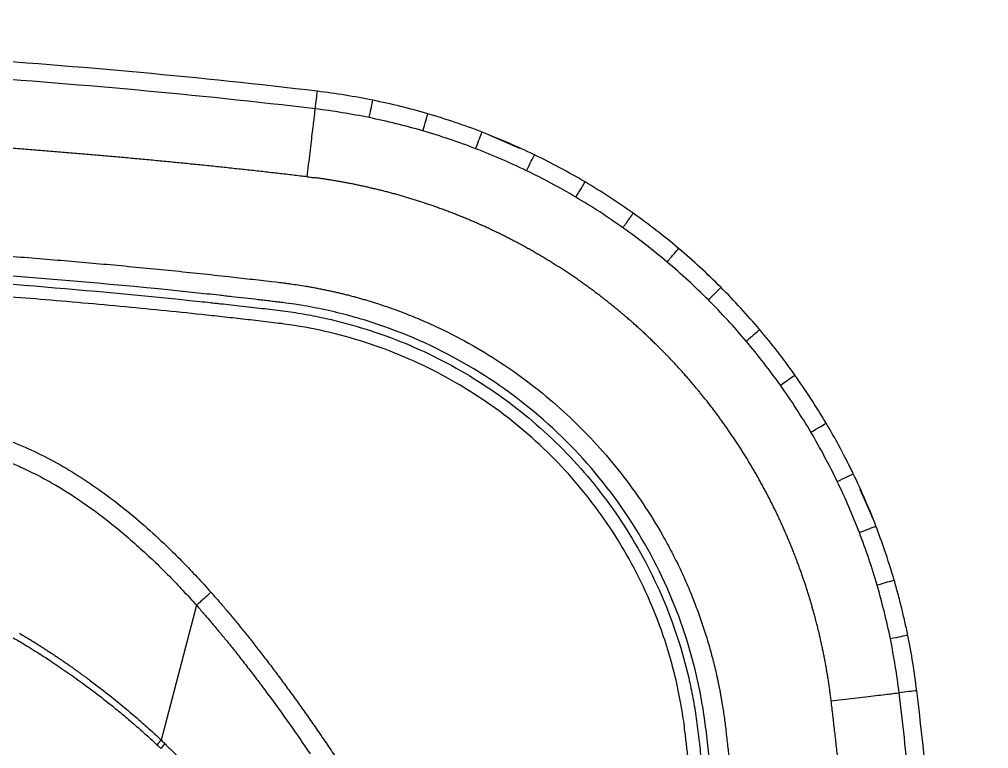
# Model space of a CAD drawing. Extents: x -50 to 28, y -10 to 124.
# Drawn here: x 16.64 to 27.31, y 70.71 to 78.73 of the extents above; entities that cross this region are included whole.
import ezdxf

# ---------------------------------------------------------------- set-up
doc = ezdxf.new("R2010")
doc.units = 0
doc.header["$MEASUREMENT"] = 0
doc.layers.add('GEOMETRY', color=2, linetype='Continuous', lineweight=25)

# ---------------------------------------------------------------- blocks, each defined once
blk = doc.blocks.new('2026 EXCURSION-ENTICE')
at = {"layer": 'GEOMETRY'}
for p, q in [((33.297, -1.471), (33.364, -1.497)), ((33.364, -1.497), (33.625, -1.614)), ((30.898, -3.08), (30.945, -3.085)), ((35.215, -3.858), (35.172, -3.814)), ((37.373, -5.364), (37.488, -5.621)), ((37.488, -5.621), (37.515, -5.692)), ((30.071, -6.643), (29.681, -8.126))]:
    blk.add_line(p, q, dxfattribs=at)
for points, knots in [([(31.379, -1.18), (30.722, -1.101), (30.061, -1.033), (28.728, -0.911), (28.055, -0.858), (26.699, -0.763), (26.015, -0.721), (24.635, -0.645), (23.938, -0.61), (22.535, -0.546), (21.829, -0.517), (20.411, -0.464), (19.7, -0.439), (17.565, -0.373), (16.138, -0.338), (14.018, -0.295), (13.314, -0.283), (11.917, -0.261), (11.224, -0.251), (9.852, -0.235), (9.174, -0.228), (7.84, -0.216), (7.184, -0.212), (5.902, -0.204), (5.275, -0.202), (4.366, -0.199), (4.068, -0.198), (3.484, -0.197), (3.198, -0.196), (2.64, -0.196), (2.369, -0.195), (1.841, -0.195), (1.586, -0.195), (1.095, -0.195), (0.859, -0.195), (0.411, -0.195), (0.199, -0.195), (0, -0.195)], [0, 0, 0, 0, 0.0625, 0.0625, 0.125, 0.125, 0.1875, 0.1875, 0.25, 0.25, 0.3125, 0.3125, 0.375, 0.375, 0.5, 0.5, 0.5625, 0.5625, 0.625, 0.625, 0.6875, 0.6875, 0.75, 0.75, 0.8125, 0.8125, 0.84375, 0.84375, 0.875, 0.875, 0.90625, 0.90625, 0.9375, 0.9375, 0.96875, 0.96875, 1, 1, 1, 1]), ([(31.289, -1.928), (31.3, -1.837), (31.311, -1.747), (31.331, -1.578), (31.34, -1.499), (31.357, -1.363), (31.364, -1.306), (31.374, -1.221), (31.377, -1.192), (31.379, -1.18)], [0, 0, 0, 0, 0.25, 0.25, 0.5, 0.5, 0.75, 0.75, 1, 1, 1, 1]), ([(29.333, -1.722), (29.276, -1.717), (29.162, -1.707), (28.991, -1.692), (28.817, -1.677), (28.641, -1.662), (28.464, -1.647), (28.284, -1.633), (28.103, -1.619), (27.92, -1.605), (27.735, -1.591), (27.549, -1.577), (27.423, -1.569), (27.361, -1.564)], [0, 0, 0, 0, 0.0863005, 0.1735217, 0.2616639, 0.3507275, 0.4407129, 0.5316203, 0.6234502, 0.7162028, 0.8098784, 0.9044774, 1, 1, 1, 1]), ([(31.289, -1.928), (31.237, -1.922), (31.133, -1.909), (30.976, -1.891), (30.817, -1.873), (30.657, -1.855), (30.496, -1.838), (30.334, -1.82), (30.17, -1.803), (30.005, -1.787), (29.839, -1.77), (29.672, -1.754), (29.503, -1.738), (29.39, -1.728), (29.333, -1.722)], [0, 0, 0, 0, 0.079812, 0.160262, 0.241352, 0.323081, 0.405451, 0.488461, 0.572112, 0.656405, 0.74134, 0.826917, 0.913137, 1, 1, 1, 1]), ([(31.532, -1.961), (31.518, -1.959), (31.491, -1.954), (31.451, -1.948), (31.411, -1.943), (31.385, -1.939), (31.372, -1.938)], [0, 0, 0, 0, 0.258943, 0.511915, 0.758929, 1, 1, 1, 1]), ([(31.764, -2.002), (31.748, -1.999), (31.717, -1.993), (31.669, -1.984), (31.623, -1.976), (31.577, -1.968), (31.547, -1.963), (31.532, -1.961)], [0, 0, 0, 0, 0.207279, 0.41091, 0.610901, 0.807261, 1, 1, 1, 1]), ([(32.036, -2.061), (32.021, -2.058), (31.991, -2.051), (31.946, -2.04), (31.901, -2.03), (31.855, -2.021), (31.81, -2.011), (31.779, -2.005), (31.764, -2.002)], [0, 0, 0, 0, 0.16668, 0.333344, 0.499999, 0.666655, 0.833319, 1, 1, 1, 1]), ([(32.515, -2.195), (32.5, -2.19), (32.468, -2.18), (32.42, -2.165), (32.373, -2.151), (32.325, -2.137), (32.277, -2.123), (32.229, -2.11), (32.181, -2.097), (32.133, -2.085), (32.085, -2.073), (32.052, -2.065), (32.036, -2.061)], [0, 0, 0, 0, 0.1000339, 0.2000451, 0.3000393, 0.4000222, 0.4999994, 0.5999767, 0.6999597, 0.7999541, 0.8999657, 1, 1, 1, 1]), ([(33.39, -2.545), (33.374, -2.538), (33.343, -2.522), (33.295, -2.5), (33.248, -2.478), (33.2, -2.456), (33.152, -2.435), (33.104, -2.414), (33.056, -2.394), (33.007, -2.374), (32.959, -2.354), (32.91, -2.335), (32.861, -2.316), (32.813, -2.298), (32.763, -2.28), (32.714, -2.262), (32.665, -2.244), (32.615, -2.228), (32.565, -2.211), (32.532, -2.2), (32.515, -2.195)], [0, 0, 0, 0, 0.0556351, 0.1112421, 0.1668246, 0.2223861, 0.27793, 0.3334599, 0.3889793, 0.4444916, 0.5000004, 0.5555092, 0.6110214, 0.6665407, 0.7220706, 0.7776144, 0.8331758, 0.8887582, 0.9443651, 1, 1, 1, 1]), ([(36.643, -38.985), (36.643, -38.954), (36.643, -38.921), (36.643, -38.852), (36.643, -38.816), (36.643, -38.704), (36.643, -38.626), (36.643, -38.472), (36.643, -38.396), (36.643, -38.292), (36.643, -38.259), (36.643, -38.196), (36.643, -38.166), (36.643, -38.111), (36.643, -38.085), (36.643, -38.037), (36.643, -38.014), (36.643, -37.969), (36.643, -37.946), (36.643, -37.902), (36.643, -37.879), (36.643, -37.767), (36.643, -37.678), (36.643, -37.23), (36.643, -36.871), (36.642, -36.148), (36.642, -35.785), (36.641, -35.053), (36.64, -34.685), (36.636, -33.578), (36.633, -32.836), (36.626, -31.733), (36.623, -31.367), (36.617, -30.639), (36.614, -30.277), (36.607, -29.558), (36.604, -29.2), (36.595, -28.484), (36.591, -28.127), (36.577, -27.054), (36.566, -26.339), (36.528, -24.198), (36.497, -22.774), (36.438, -20.634), (36.416, -19.92), (36.38, -18.848), (36.367, -18.49), (36.341, -17.775), (36.327, -17.417), (36.297, -16.702), (36.282, -16.344), (36.249, -15.628), (36.232, -15.269), (36.196, -14.553), (36.177, -14.195), (36.137, -13.479), (36.116, -13.121), (36.049, -12.049), (35.999, -11.335), (35.881, -9.907), (35.813, -9.194), (35.723, -8.393), (35.713, -8.304), (35.697, -8.17), (35.692, -8.126), (35.682, -8.037), (35.677, -7.992), (35.665, -7.903), (35.659, -7.858), (35.645, -7.768), (35.637, -7.724), (35.621, -7.636), (35.613, -7.592), (35.595, -7.504), (35.585, -7.459), (35.492, -7.062), (35.374, -6.717), (35.071, -6.059), (34.886, -5.746), (34.456, -5.162), (34.212, -4.892), (33.673, -4.406), (33.379, -4.191), (32.753, -3.824), (32.422, -3.672), (31.907, -3.497), (31.732, -3.448), (31.467, -3.387), (31.379, -3.369), (31.245, -3.345), (31.2, -3.337), (31.11, -3.324), (31.065, -3.318), (30.998, -3.309), (30.976, -3.306), (30.931, -3.301), (30.909, -3.299), (30.864, -3.293), (30.842, -3.291), (30.796, -3.285), (30.773, -3.283), (30.702, -3.274), (30.653, -3.269), (30.554, -3.258), (30.505, -3.252), (30.435, -3.244), (30.411, -3.242), (30.366, -3.237), (30.344, -3.234), (30.277, -3.227), (30.232, -3.222), (30.099, -3.208), (30.01, -3.198), (29.208, -3.116), (28.494, -3.054), (27.066, -2.944), (26.352, -2.898), (25.459, -2.845), (25.28, -2.835), (24.922, -2.815), (24.744, -2.806), (24.208, -2.777), (23.852, -2.76), (23.144, -2.726), (22.791, -2.71), (22.088, -2.679), (21.737, -2.665), (21.036, -2.637), (20.684, -2.624), (19.979, -2.599), (19.625, -2.587), (18.914, -2.564), (18.557, -2.554), (17.841, -2.533), (17.484, -2.523), (16.41, -2.495), (15.694, -2.478), (14.261, -2.448), (13.544, -2.435), (12.109, -2.411), (11.392, -2.401), (9.959, -2.383), (9.243, -2.375), (8.169, -2.366), (7.811, -2.363), (7.274, -2.359), (7.095, -2.358), (6.734, -2.356), (6.552, -2.355), (6.182, -2.353), (5.995, -2.352), (5.617, -2.35), (5.425, -2.349), (4.845, -2.347), (4.451, -2.346), (3.863, -2.344), (3.668, -2.344), (3.279, -2.343), (3.087, -2.343), (2.706, -2.342), (2.518, -2.342), (2.146, -2.341), (1.963, -2.341), (1.6, -2.34), (1.42, -2.34), (1.062, -2.34), (0.884, -2.34), (0.347, -2.34), (-0.011, -2.34), (-1.085, -2.34), (-1.8, -2.34), (-3.232, -2.343), (-3.947, -2.344), (-5.379, -2.349), (-6.094, -2.352), (-7.526, -2.361), (-8.241, -2.366), (-9.674, -2.38), (-10.391, -2.388), (-11.827, -2.407), (-12.546, -2.418), (-13.983, -2.443), (-14.701, -2.457), (-16.136, -2.488), (-16.853, -2.506), (-17.747, -2.53), (-17.926, -2.535), (-18.284, -2.546), (-18.463, -2.551), (-18.999, -2.567), (-19.355, -2.578), (-20.064, -2.602), (-20.415, -2.615), (-21.116, -2.641), (-21.464, -2.654), (-22.161, -2.683), (-22.51, -2.697), (-23.209, -2.729), (-23.561, -2.745), (-24.268, -2.78), (-24.623, -2.799), (-25.159, -2.828), (-25.338, -2.838), (-25.695, -2.859), (-25.874, -2.87), (-26.41, -2.903), (-26.768, -2.926), (-27.483, -2.976), (-27.841, -3.003), (-28.557, -3.061), (-28.914, -3.092), (-29.45, -3.142), (-29.628, -3.16), (-29.895, -3.187), (-29.984, -3.196), (-30.118, -3.21), (-30.163, -3.215), (-30.229, -3.222), (-30.252, -3.224), (-30.297, -3.229), (-30.321, -3.232), (-30.391, -3.239), (-30.44, -3.245), (-30.54, -3.256), (-30.59, -3.262), (-30.688, -3.273), (-30.735, -3.278), (-30.827, -3.289), (-30.871, -3.294), (-30.938, -3.302), (-30.96, -3.305), (-31.005, -3.31), (-31.027, -3.313), (-31.095, -3.322), (-31.14, -3.328), (-31.274, -3.349), (-31.363, -3.366), (-31.807, -3.459), (-32.154, -3.569), (-32.819, -3.858), (-33.137, -4.036), (-33.731, -4.452), (-34.006, -4.691), (-34.503, -5.218), (-34.725, -5.507), (-35.106, -6.124), (-35.265, -6.452), (-35.451, -6.963), (-35.505, -7.136), (-35.572, -7.401), (-35.592, -7.49), (-35.619, -7.624), (-35.627, -7.668), (-35.639, -7.735), (-35.643, -7.758), (-35.65, -7.802), (-35.654, -7.825), (-35.66, -7.869), (-35.663, -7.89), (-35.669, -7.933), (-35.672, -7.955), (-35.677, -8), (-35.68, -8.022), (-35.685, -8.067), (-35.688, -8.089), (-35.701, -8.2), (-35.711, -8.289), (-35.742, -8.556), (-35.761, -8.734), (-35.855, -9.624), (-35.919, -10.338), (-36.03, -11.766), (-36.078, -12.481), (-36.163, -13.91), (-36.201, -14.625), (-36.27, -16.055), (-36.301, -16.77), (-36.358, -18.201), (-36.383, -18.916), (-36.43, -20.345), (-36.45, -21.059), (-36.488, -22.485), (-36.505, -23.197), (-36.535, -24.622), (-36.549, -25.335), (-36.572, -26.763), (-36.583, -27.478), (-36.594, -28.372), (-36.596, -28.551), (-36.6, -28.909), (-36.602, -29.088), (-36.608, -29.625), (-36.612, -29.985), (-36.618, -30.708), (-36.621, -31.072), (-36.626, -31.804), (-36.629, -32.173), (-36.635, -33.282), (-36.638, -34.026), (-36.641, -35.133), (-36.642, -35.5), (-36.643, -36.23), (-36.643, -36.592), (-36.643, -37.313), (-36.643, -37.671), (-36.643, -38.074), (-36.643, -38.119), (-36.643, -38.208), (-36.643, -38.252), (-36.643, -38.338), (-36.643, -38.381), (-36.643, -38.463), (-36.643, -38.502), (-36.643, -38.619), (-36.643, -38.692), (-36.643, -38.837), (-36.643, -38.909), (-36.643, -38.985)], [0, 0, 0, 0, 0.000488, 0.000488, 0.000977, 0.000977, 0.001953, 0.001953, 0.00293, 0.00293, 0.003418, 0.003418, 0.003906, 0.003906, 0.004395, 0.004395, 0.004883, 0.004883, 0.005371, 0.005371, 0.005859, 0.005859, 0.007813, 0.007813, 0.015625, 0.015625, 0.023438, 0.023438, 0.03125, 0.03125, 0.046875, 0.046875, 0.054688, 0.054688, 0.0625, 0.0625, 0.070313, 0.070313, 0.078125, 0.078125, 0.09375, 0.09375, 0.125, 0.125, 0.140625, 0.140625, 0.148438, 0.148438, 0.15625, 0.15625, 0.164063, 0.164063, 0.171875, 0.171875, 0.179688, 0.179688, 0.1875, 0.1875, 0.203125, 0.203125, 0.21875, 0.21875, 0.220703, 0.220703, 0.22168, 0.22168, 0.222656, 0.222656, 0.223633, 0.223633, 0.224609, 0.224609, 0.225586, 0.225586, 0.226563, 0.226563, 0.234375, 0.234375, 0.242188, 0.242188, 0.25, 0.25, 0.257813, 0.257813, 0.265625, 0.265625, 0.269531, 0.269531, 0.271484, 0.271484, 0.272461, 0.272461, 0.273438, 0.273438, 0.273926, 0.273926, 0.274414, 0.274414, 0.274902, 0.274902, 0.275391, 0.275391, 0.276367, 0.276367, 0.277344, 0.277344, 0.277832, 0.277832, 0.27832, 0.27832, 0.279297, 0.279297, 0.28125, 0.28125, 0.296875, 0.296875, 0.3125, 0.3125, 0.316406, 0.316406, 0.320313, 0.320313, 0.328125, 0.328125, 0.335938, 0.335938, 0.34375, 0.34375, 0.351563, 0.351563, 0.359375, 0.359375, 0.367188, 0.367188, 0.375, 0.375, 0.390625, 0.390625, 0.40625, 0.40625, 0.421875, 0.421875, 0.4375, 0.4375, 0.445313, 0.445313, 0.449219, 0.449219, 0.453125, 0.453125, 0.457031, 0.457031, 0.460938, 0.460938, 0.46875, 0.46875, 0.472656, 0.472656, 0.476563, 0.476563, 0.480469, 0.480469, 0.484375, 0.484375, 0.488281, 0.488281, 0.492188, 0.492188, 0.5, 0.5, 0.515625, 0.515625, 0.53125, 0.53125, 0.546875, 0.546875, 0.5625, 0.5625, 0.578125, 0.578125, 0.59375, 0.59375, 0.609375, 0.609375, 0.625, 0.625, 0.628906, 0.628906, 0.632813, 0.632813, 0.640625, 0.640625, 0.648438, 0.648438, 0.65625, 0.65625, 0.664063, 0.664063, 0.671875, 0.671875, 0.679688, 0.679688, 0.683594, 0.683594, 0.6875, 0.6875, 0.695313, 0.695313, 0.703125, 0.703125, 0.710938, 0.710938, 0.714844, 0.714844, 0.716797, 0.716797, 0.717773, 0.717773, 0.718262, 0.718262, 0.71875, 0.71875, 0.719727, 0.719727, 0.720703, 0.720703, 0.72168, 0.72168, 0.722656, 0.722656, 0.723145, 0.723145, 0.723633, 0.723633, 0.724609, 0.724609, 0.726563, 0.726563, 0.734375, 0.734375, 0.742188, 0.742188, 0.75, 0.75, 0.757813, 0.757813, 0.765625, 0.765625, 0.769531, 0.769531, 0.771484, 0.771484, 0.772461, 0.772461, 0.772949, 0.772949, 0.773438, 0.773438, 0.773926, 0.773926, 0.774414, 0.774414, 0.774902, 0.774902, 0.775391, 0.775391, 0.777344, 0.777344, 0.78125, 0.78125, 0.796875, 0.796875, 0.8125, 0.8125, 0.828125, 0.828125, 0.84375, 0.84375, 0.859375, 0.859375, 0.875, 0.875, 0.890625, 0.890625, 0.90625, 0.90625, 0.921875, 0.921875, 0.925781, 0.925781, 0.929688, 0.929688, 0.9375, 0.9375, 0.945313, 0.945313, 0.953125, 0.953125, 0.96875, 0.96875, 0.976563, 0.976563, 0.984375, 0.984375, 0.992188, 0.992188, 0.993164, 0.993164, 0.994141, 0.994141, 0.995117, 0.995117, 0.996094, 0.996094, 0.998047, 0.998047, 1, 1, 1, 1]), ([(34.765, -2.488), (34.767, -2.484), (34.772, -2.477), (34.779, -2.468), (34.786, -2.458), (34.792, -2.449), (34.798, -2.441), (34.804, -2.433), (34.809, -2.425), (34.814, -2.418), (34.819, -2.412), (34.823, -2.405), (34.828, -2.399), (34.832, -2.394), (34.835, -2.388), (34.839, -2.383), (34.842, -2.379), (34.846, -2.374), (34.849, -2.37), (34.851, -2.366), (34.854, -2.362), (34.856, -2.359), (34.859, -2.356), (34.861, -2.353), (34.863, -2.35), (34.865, -2.347), (34.866, -2.345), (34.868, -2.342), (34.87, -2.34), (34.871, -2.338), (34.872, -2.337), (34.873, -2.335), (34.875, -2.333), (34.876, -2.332), (34.876, -2.331), (34.877, -2.33), (34.878, -2.329), (34.878, -2.329)], [0, 0, 0, 0, 0.047053, 0.093016, 0.13789, 0.181676, 0.224375, 0.265986, 0.30651, 0.345947, 0.384297, 0.421561, 0.457739, 0.49283, 0.526836, 0.559754, 0.591587, 0.622332, 0.651992, 0.680564, 0.70805, 0.734449, 0.759761, 0.783987, 0.807125, 0.829177, 0.850141, 0.870019, 0.888809, 0.906513, 0.923129, 0.938659, 0.953101, 0.966456, 0.978725, 0.989906, 1, 1, 1, 1]), ([(10.056, -2.474), (11.277, -2.488), (12.501, -2.506), (14.334, -2.539), (14.946, -2.552), (16.167, -2.579), (16.777, -2.594), (17.693, -2.619), (17.998, -2.627), (18.607, -2.645), (18.912, -2.654), (19.519, -2.674), (19.821, -2.684), (20.423, -2.705), (20.723, -2.716), (21.621, -2.75), (22.218, -2.774), (23.119, -2.815), (23.42, -2.829), (24.025, -2.858), (24.329, -2.874), (24.786, -2.898), (24.938, -2.906), (25.243, -2.923), (25.395, -2.932), (25.852, -2.958), (26.156, -2.977), (27.069, -3.036), (27.678, -3.079), (28.894, -3.179), (29.502, -3.235), (30.146, -3.303), (30.203, -3.309), (30.26, -3.316), (30.298, -3.32), (30.317, -3.322), (30.374, -3.328), (30.413, -3.332), (30.493, -3.341), (30.535, -3.346), (30.619, -3.355), (30.661, -3.36), (30.743, -3.37), (30.783, -3.374), (30.86, -3.383), (30.898, -3.388), (30.973, -3.397), (31.011, -3.401), (31.124, -3.416), (31.199, -3.428), (31.349, -3.455), (31.423, -3.47), (31.646, -3.519), (31.793, -3.559), (32.228, -3.696), (32.51, -3.812), (33.05, -4.092), (33.308, -4.256), (33.791, -4.624), (34.017, -4.829), (34.43, -5.276), (34.616, -5.517), (34.946, -6.027), (35.089, -6.297), (35.326, -6.856), (35.42, -7.146), (35.497, -7.479), (35.505, -7.517), (35.521, -7.591), (35.528, -7.628), (35.542, -7.702), (35.548, -7.739), (35.561, -7.813), (35.567, -7.85), (35.583, -7.963), (35.591, -8.039), (35.609, -8.19), (35.618, -8.266), (35.661, -8.645), (35.694, -8.948), (35.785, -9.859), (35.838, -10.467), (35.933, -11.684), (35.975, -12.292), (36.031, -13.206), (36.049, -13.511), (36.083, -14.121), (36.099, -14.426), (36.146, -15.342), (36.175, -15.953), (36.214, -16.868), (36.227, -17.173), (36.251, -17.783), (36.263, -18.088), (36.296, -19.003), (36.316, -19.612), (36.354, -20.829), (36.371, -21.438), (36.402, -22.653), (36.416, -23.261), (36.442, -24.477), (36.454, -25.084), (36.475, -26.301), (36.484, -26.911), (36.497, -27.825), (36.501, -28.13), (36.507, -28.588), (36.508, -28.74), (36.512, -29.045), (36.513, -29.198), (36.518, -29.656), (36.521, -29.962), (36.527, -30.578), (36.529, -30.887), (36.534, -31.509), (36.536, -31.822), (36.54, -32.449), (36.542, -32.764), (36.547, -33.709), (36.549, -34.341), (36.551, -35.28), (36.552, -35.592), (36.553, -36.213), (36.553, -36.521), (36.553, -37.136), (36.553, -37.441), (36.553, -37.823), (36.553, -37.899), (36.553, -37.994), (36.553, -38.014), (36.553, -38.054), (36.553, -38.075), (36.553, -38.119), (36.553, -38.142), (36.553, -38.191), (36.553, -38.217), (36.553, -38.299), (36.553, -38.359), (36.553, -38.485), (36.553, -38.551), (36.553, -38.683), (36.553, -38.749), (36.553, -38.873), (36.553, -38.932), (36.553, -38.985)], [0, 0, 0, 0, 0.0625, 0.0625, 0.09375, 0.09375, 0.125, 0.125, 0.140625, 0.140625, 0.15625, 0.15625, 0.171875, 0.171875, 0.1875, 0.1875, 0.21875, 0.21875, 0.234375, 0.234375, 0.25, 0.25, 0.257813, 0.257813, 0.265625, 0.265625, 0.28125, 0.28125, 0.3125, 0.3125, 0.34375, 0.34375, 0.345703, 0.34668, 0.34668, 0.347656, 0.347656, 0.349609, 0.349609, 0.351563, 0.351563, 0.353516, 0.353516, 0.355469, 0.355469, 0.357422, 0.357422, 0.359375, 0.359375, 0.363281, 0.363281, 0.367188, 0.367188, 0.375, 0.375, 0.390625, 0.390625, 0.40625, 0.40625, 0.421875, 0.421875, 0.4375, 0.4375, 0.453125, 0.453125, 0.46875, 0.46875, 0.470703, 0.470703, 0.472656, 0.472656, 0.474609, 0.474609, 0.476563, 0.476563, 0.480469, 0.480469, 0.484375, 0.484375, 0.5, 0.5, 0.53125, 0.53125, 0.5625, 0.5625, 0.578125, 0.578125, 0.59375, 0.59375, 0.625, 0.625, 0.640625, 0.640625, 0.65625, 0.65625, 0.6875, 0.6875, 0.71875, 0.71875, 0.75, 0.75, 0.78125, 0.78125, 0.8125, 0.8125, 0.828125, 0.828125, 0.835938, 0.835938, 0.84375, 0.84375, 0.859375, 0.859375, 0.875, 0.875, 0.890625, 0.890625, 0.90625, 0.90625, 0.9375, 0.9375, 0.953125, 0.953125, 0.96875, 0.96875, 0.984375, 0.984375, 0.988281, 0.988281, 0.989258, 0.989258, 0.990234, 0.990234, 0.991211, 0.991211, 0.992188, 0.992188, 0.994141, 0.994141, 0.996094, 0.996094, 0.998047, 0.998047, 1, 1, 1, 1]), ([(34.076, -2.931), (34.061, -2.921), (34.032, -2.902), (33.987, -2.875), (33.943, -2.847), (33.898, -2.82), (33.853, -2.793), (33.807, -2.767), (33.762, -2.74), (33.716, -2.715), (33.67, -2.689), (33.624, -2.664), (33.577, -2.64), (33.531, -2.616), (33.484, -2.592), (33.437, -2.568), (33.406, -2.553), (33.39, -2.545)], [0, 0, 0, 0, 0.066731, 0.1334345, 0.2001148, 0.266776, 0.3334224, 0.4000581, 0.4666875, 0.5333147, 0.599944, 0.6665796, 0.7332257, 0.7998866, 0.8665665, 0.9332695, 1, 1, 1, 1]), ([(36.411, -38.985), (36.411, -38.679), (36.411, -38.067), (36.412, -36.843), (36.41, -34.701), (36.397, -31.601), (36.361, -27.931), (36.301, -24.26), (36.226, -21.225), (36.148, -18.778), (36.078, -16.943), (36.009, -15.42), (35.946, -14.197), (35.894, -13.269), (35.837, -12.361), (35.773, -11.437), (35.701, -10.532), (35.62, -9.618), (35.543, -8.864), (35.486, -8.358), (35.46, -8.131), (35.446, -8.019), (35.434, -7.918), (35.407, -7.742), (35.361, -7.504), (35.284, -7.207), (35.175, -6.867), (35.021, -6.489), (34.811, -6.08), (34.565, -5.692), (34.286, -5.327), (33.975, -4.989), (33.635, -4.68), (33.268, -4.402), (32.878, -4.159), (32.468, -3.951), (32.042, -3.781), (31.601, -3.649), (31.264, -3.58), (31.036, -3.547), (30.921, -3.533), (30.806, -3.52), (30.655, -3.502), (30.466, -3.481), (30.018, -3.431), (29.333, -3.362), (28.427, -3.281), (27.505, -3.209), (26.6, -3.146), (25.675, -3.089), (24.722, -3.035), (23.707, -2.984), (22.664, -2.935), (21.608, -2.891), (20.396, -2.845), (18.992, -2.797), (17.656, -2.759), (16.54, -2.73), (15.662, -2.709), (14.767, -2.69), (13.856, -2.672), (12.929, -2.656), (11.985, -2.641), (11.025, -2.627), (10.38, -2.62), (10.054, -2.616)], [0, 0, 0, 0, 0.015644, 0.031241, 0.062484, 0.12499, 0.18948, 0.249903, 0.312402, 0.344459, 0.374904, 0.406177, 0.422271, 0.437447, 0.453604, 0.4687, 0.484738, 0.499957, 0.515584, 0.523397, 0.525969, 0.527234, 0.529182, 0.531134, 0.536345, 0.541547, 0.546756, 0.554567, 0.562377, 0.570188, 0.577998, 0.585809, 0.593619, 0.601429, 0.60924, 0.617052, 0.624863, 0.632667, 0.640482, 0.642436, 0.64441, 0.646417, 0.648326, 0.652187, 0.656099, 0.67136, 0.68735, 0.702509, 0.718598, 0.733641, 0.749825, 0.767306, 0.785537, 0.803139, 0.821254, 0.847494, 0.874831, 0.889505, 0.904457, 0.919687, 0.935194, 0.950979, 0.967041, 0.983382, 1, 1, 1, 1]), ([(25.363, -2.623), (25.451, -2.628), (25.625, -2.638), (25.883, -2.654), (26.137, -2.669), (26.385, -2.685), (26.765, -2.709), (27.268, -2.744), (27.905, -2.791), (28.533, -2.842), (29.063, -2.888), (29.483, -2.928), (29.801, -2.959), (30.113, -2.992), (30.319, -3.014), (30.422, -3.025)], [0, 0, 0, 0, 0.052009, 0.103023, 0.15304, 0.202062, 0.250089, 0.377815, 0.500245, 0.627607, 0.750499, 0.814356, 0.877225, 0.939106, 1, 1, 1, 1]), ([(34.759, -3.435), (34.745, -3.424), (34.718, -3.401), (34.677, -3.367), (34.636, -3.334), (34.594, -3.301), (34.552, -3.268), (34.51, -3.235), (34.468, -3.203), (34.426, -3.172), (34.383, -3.14), (34.34, -3.109), (34.296, -3.079), (34.253, -3.048), (34.209, -3.018), (34.165, -2.989), (34.121, -2.96), (34.091, -2.94), (34.076, -2.931)], [0, 0, 0, 0, 0.062571, 0.125113, 0.187632, 0.25013, 0.312611, 0.375081, 0.437543, 0.5, 0.562457, 0.624919, 0.687389, 0.74987, 0.812368, 0.874887, 0.937429, 1, 1, 1, 1]), ([(30.422, -3.025), (30.462, -3.03), (30.541, -3.039), (30.661, -3.052), (30.779, -3.066), (30.859, -3.075), (30.898, -3.08)], [0, 0, 0, 0, 0.25087, 0.501159, 0.750869, 1, 1, 1, 1]), ([(30.945, -3.085), (30.972, -3.088), (31.013, -3.093), (31.067, -3.1), (31.122, -3.107), (31.189, -3.117), (31.244, -3.126), (31.272, -3.13)], [0, 0, 0, 0, 0.246792, 0.376101, 0.496931, 0.746942, 1, 1, 1, 1]), ([(31.272, -3.13), (31.288, -3.133), (31.32, -3.138), (31.367, -3.147), (31.415, -3.156), (31.463, -3.166), (31.511, -3.176), (31.558, -3.186), (31.605, -3.197), (31.653, -3.208), (31.7, -3.219), (31.747, -3.231), (31.794, -3.243), (31.841, -3.256), (31.887, -3.269), (31.934, -3.283), (31.981, -3.297), (32.027, -3.311), (32.124, -3.342), (32.269, -3.392), (32.462, -3.467), (32.652, -3.549), (32.901, -3.667), (33.203, -3.832), (33.551, -4.056), (33.881, -4.305), (34.191, -4.578), (34.481, -4.873), (34.748, -5.189), (34.99, -5.523), (35.171, -5.816), (35.303, -6.058), (35.395, -6.243), (35.48, -6.432), (35.543, -6.588), (35.589, -6.709), (35.62, -6.796), (35.65, -6.883), (35.678, -6.97), (35.704, -7.058), (35.729, -7.146), (35.753, -7.235), (35.776, -7.324), (35.789, -7.384), (35.796, -7.414)], [0, 0, 0, 0, 0.00737, 0.014734, 0.022095, 0.029451, 0.036805, 0.044156, 0.051505, 0.058852, 0.066199, 0.073545, 0.080892, 0.088239, 0.095587, 0.102937, 0.11029, 0.117646, 0.125005, 0.156283, 0.187518, 0.218754, 0.250035, 0.312542, 0.375046, 0.437548, 0.500048, 0.56254, 0.625032, 0.687505, 0.749986, 0.781245, 0.812466, 0.843692, 0.874965, 0.888878, 0.902776, 0.916665, 0.930548, 0.944428, 0.95831, 0.972196, 0.986092, 1, 1, 1, 1]), ([(35.172, -3.814), (35.16, -3.802), (35.136, -3.778), (35.099, -3.743), (35.062, -3.707), (35.025, -3.672), (34.988, -3.638), (34.951, -3.603), (34.913, -3.569), (34.875, -3.535), (34.836, -3.501), (34.798, -3.468), (34.772, -3.446), (34.759, -3.435)], [0, 0, 0, 0, 0.09095, 0.181875, 0.272782, 0.363675, 0.454559, 0.545441, 0.636326, 0.727219, 0.818125, 0.90905, 1, 1, 1, 1]), ([(36.121, -3.736), (36.157, -3.706), (36.186, -3.681), (36.235, -3.64), (36.255, -3.623), (36.271, -3.61)], [0, 0, 0, 0, 0.5, 0.5, 1, 1, 1, 1]), ([(35.269, -3.913), (35.26, -3.903), (35.242, -3.885), (35.224, -3.867), (35.215, -3.858)], [0, 0, 0, 0, 0.500002, 1, 1, 1, 1]), ([(35.402, -4.056), (35.391, -4.044), (35.369, -4.019), (35.336, -3.983), (35.302, -3.948), (35.28, -3.924), (35.269, -3.913)], [0, 0, 0, 0, 0.251355, 0.501795, 0.751337, 1, 1, 1, 1]), ([(35.653, -4.351), (35.643, -4.339), (35.624, -4.315), (35.595, -4.28), (35.565, -4.244), (35.535, -4.208), (35.499, -4.166), (35.454, -4.115), (35.42, -4.076), (35.402, -4.056)], [0, 0, 0, 0, 0.118568, 0.237619, 0.357157, 0.477188, 0.597717, 0.792745, 1, 1, 1, 1]), ([(36.499, -4.222), (36.536, -4.195), (36.568, -4.173), (36.62, -4.136), (36.641, -4.121), (36.658, -4.109)], [0, 0, 0, 0, 0.5, 0.5, 1, 1, 1, 1]), ([(35.942, -4.74), (35.933, -4.727), (35.915, -4.701), (35.887, -4.661), (35.858, -4.621), (35.83, -4.582), (35.801, -4.543), (35.772, -4.504), (35.743, -4.466), (35.713, -4.427), (35.683, -4.389), (35.663, -4.364), (35.653, -4.351)], [0, 0, 0, 0, 0.100032, 0.200043, 0.300038, 0.400021, 0.5, 0.599978, 0.699962, 0.799957, 0.899967, 1, 1, 1, 1]), ([(25.709, -4.472), (25.751, -4.473), (25.83, -4.476), (25.941, -4.48), (26.068, -4.486), (26.21, -4.493), (26.428, -4.506), (26.696, -4.529), (27.015, -4.569), (27.328, -4.626), (27.634, -4.702), (27.933, -4.798), (28.221, -4.916), (28.501, -5.055), (28.77, -5.213), (29.032, -5.391), (29.284, -5.584), (29.532, -5.794), (29.717, -5.966), (29.847, -6.094), (29.925, -6.172), (30.002, -6.252), (30.078, -6.333), (30.155, -6.416), (30.205, -6.472), (30.23, -6.5)], [0, 0, 0, 0, 0.024395, 0.046042, 0.064942, 0.098471, 0.129076, 0.19239, 0.254911, 0.316724, 0.377959, 0.438782, 0.499399, 0.559439, 0.620931, 0.681217, 0.744196, 0.805944, 0.870347, 0.891493, 0.91282, 0.934331, 0.956029, 0.977917, 1, 1, 1, 1]), ([(36.834, -4.739), (36.874, -4.715), (36.907, -4.695), (36.962, -4.663), (36.984, -4.649), (37.002, -4.639)], [0, 0, 0, 0, 0.5, 0.5, 1, 1, 1, 1]), ([(36.441, -5.597), (36.433, -5.581), (36.418, -5.55), (36.394, -5.503), (36.371, -5.457), (36.347, -5.41), (36.322, -5.364), (36.297, -5.319), (36.272, -5.273), (36.247, -5.227), (36.221, -5.182), (36.195, -5.137), (36.168, -5.092), (36.141, -5.048), (36.114, -5.003), (36.086, -4.959), (36.058, -4.915), (36.03, -4.871), (36.001, -4.827), (35.972, -4.784), (35.952, -4.755), (35.942, -4.74)], [0, 0, 0, 0, 0.05258, 0.1051468, 0.157704, 0.2102547, 0.2628023, 0.3153501, 0.3679014, 0.4204596, 0.473028, 0.5256099, 0.5782086, 0.6308274, 0.6834697, 0.7361387, 0.7888377, 0.8415701, 0.894339, 0.9471479, 1, 1, 1, 1]), ([(27.397, -4.869), (27.411, -4.873), (27.44, -4.88), (27.482, -4.891), (27.524, -4.902), (27.567, -4.914), (27.609, -4.926), (27.65, -4.938), (27.692, -4.951), (27.733, -4.965), (27.781, -4.981), (27.856, -5.007), (27.952, -5.043), (28.052, -5.085), (28.171, -5.137), (28.311, -5.204), (28.539, -5.328), (28.836, -5.516), (29.192, -5.785), (29.481, -6.039), (29.698, -6.248), (29.823, -6.376), (29.922, -6.481), (29.997, -6.561), (30.046, -6.616), (30.071, -6.643)], [0, 0, 0, 0, 0.013477, 0.026928, 0.040355, 0.053758, 0.06714, 0.080502, 0.093846, 0.107174, 0.120486, 0.139936, 0.180205, 0.215588, 0.239589, 0.298943, 0.358532, 0.479065, 0.62174, 0.768039, 0.833121, 0.898893, 0.932411, 0.96611, 1, 1, 1, 1]), ([(37.124, -5.281), (37.166, -5.261), (37.201, -5.244), (37.259, -5.216), (37.282, -5.205), (37.3, -5.196)], [0, 0, 0, 0, 0.5, 0.5, 1, 1, 1, 1]), ([(36.688, -6.175), (36.682, -6.159), (36.67, -6.126), (36.651, -6.077), (36.632, -6.028), (36.612, -5.98), (36.592, -5.931), (36.571, -5.883), (36.551, -5.835), (36.529, -5.787), (36.508, -5.739), (36.486, -5.691), (36.463, -5.644), (36.448, -5.612), (36.441, -5.597)], [0, 0, 0, 0, 0.083382, 0.166737, 0.250071, 0.333389, 0.416697, 0.5, 0.583302, 0.66661, 0.749929, 0.833263, 0.916618, 1, 1, 1, 1]), ([(37.368, -5.843), (37.411, -5.826), (37.447, -5.812), (37.507, -5.789), (37.531, -5.78), (37.55, -5.773)], [0, 0, 0, 0, 0.5, 0.5, 1, 1, 1, 1]), ([(36.87, -6.737), (36.865, -6.721), (36.856, -6.69), (36.843, -6.642), (36.829, -6.595), (36.815, -6.548), (36.8, -6.501), (36.785, -6.454), (36.77, -6.407), (36.754, -6.361), (36.738, -6.314), (36.722, -6.268), (36.705, -6.221), (36.694, -6.191), (36.688, -6.175)], [0, 0, 0, 0, 0.083376, 0.166729, 0.250063, 0.333383, 0.416694, 0.5, 0.583306, 0.666617, 0.749937, 0.833272, 0.916624, 1, 1, 1, 1]), ([(37.751, -6.368), (37.731, -6.373), (37.706, -6.381), (37.644, -6.399), (37.608, -6.41), (37.563, -6.423)], [0, 0, 0, 0, 0.5, 0.5, 1, 1, 1, 1]), ([(30.23, -6.5), (30.215, -6.514), (30.199, -6.528), (30.169, -6.555), (30.154, -6.569), (30.126, -6.593), (30.114, -6.605), (30.091, -6.625), (30.081, -6.634), (30.071, -6.643)], [0, 0, 0, 0, 0.25, 0.25, 0.5, 0.5, 0.75, 0.75, 1, 1, 1, 1]), ([(30.23, -6.5), (30.244, -6.515), (30.271, -6.546), (30.312, -6.593), (30.353, -6.641), (30.395, -6.69), (30.437, -6.74), (30.479, -6.79), (30.521, -6.841), (30.564, -6.894), (30.606, -6.947), (30.65, -7), (30.693, -7.055), (30.737, -7.111), (30.781, -7.167), (30.842, -7.247), (30.92, -7.35), (31.015, -7.477), (31.111, -7.608), (31.207, -7.741), (31.304, -7.878), (31.368, -7.97), (31.401, -8.017)], [0, 0, 0, 0, 0.03211, 0.064649, 0.097619, 0.13102, 0.164853, 0.19912, 0.233821, 0.268957, 0.30453, 0.340539, 0.376986, 0.413871, 0.451196, 0.48896, 0.570627, 0.653688, 0.73815, 0.824019, 0.911301, 1, 1, 1, 1]), ([(27.19, -6.626), (27.203, -6.63), (27.228, -6.638), (27.266, -6.65), (27.304, -6.662), (27.341, -6.675), (27.379, -6.689), (27.416, -6.703), (27.453, -6.717), (27.49, -6.731), (27.527, -6.746), (27.564, -6.761), (27.6, -6.776), (27.636, -6.792), (27.672, -6.808), (27.708, -6.825), (27.744, -6.842), (27.78, -6.859), (27.816, -6.876), (27.902, -6.92), (28.019, -6.982), (28.182, -7.075), (28.325, -7.164), (28.484, -7.267), (28.641, -7.374), (28.803, -7.49), (28.973, -7.616), (29.129, -7.738), (29.275, -7.858), (29.378, -7.946), (29.458, -8.016), (29.519, -8.07), (29.579, -8.125), (29.619, -8.163), (29.639, -8.182)], [0, 0, 0, 0, 0.013674, 0.027325, 0.040956, 0.054567, 0.068162, 0.081741, 0.095308, 0.108863, 0.12241, 0.13595, 0.149485, 0.163017, 0.17655, 0.190085, 0.203626, 0.217174, 0.230734, 0.244308, 0.316628, 0.366054, 0.43742, 0.489456, 0.560418, 0.632359, 0.69366, 0.777519, 0.834977, 0.888087, 0.915848, 0.943754, 0.971804, 1, 1, 1, 1]), ([(30.071, -6.643), (30.084, -6.658), (30.11, -6.688), (30.149, -6.732), (30.188, -6.778), (30.227, -6.823), (30.266, -6.87), (30.305, -6.916), (30.344, -6.963), (30.384, -7.011), (30.423, -7.059), (30.482, -7.132), (30.561, -7.232), (30.659, -7.359), (30.757, -7.487), (30.822, -7.574), (30.854, -7.618)], [0, 0, 0, 0, 0.047173, 0.09467, 0.142477, 0.190581, 0.238969, 0.287629, 0.336547, 0.385714, 0.435116, 0.484742, 0.61189, 0.740252, 0.869671, 1, 1, 1, 1]), ([(37.057, -7.696), (37.055, -7.679), (37.051, -7.645), (37.044, -7.594), (37.037, -7.543), (37.03, -7.492), (37.022, -7.441), (37.013, -7.39), (37.005, -7.339), (36.996, -7.289), (36.986, -7.238), (36.976, -7.188), (36.966, -7.137), (36.955, -7.087), (36.944, -7.037), (36.933, -6.987), (36.921, -6.937), (36.909, -6.887), (36.896, -6.837), (36.883, -6.787), (36.874, -6.754), (36.87, -6.737)], [0, 0, 0, 0, 0.0527349, 0.1054404, 0.1581195, 0.2107755, 0.2634115, 0.3160307, 0.3686362, 0.4212314, 0.4738192, 0.526403, 0.578986, 0.6315712, 0.6841619, 0.7367613, 0.7893726, 0.8419989, 0.8946435, 0.9473095, 1, 1, 1, 1]), ([(28.121, -6.951), (28.136, -6.96), (28.165, -6.977), (28.207, -7.002), (28.249, -7.027), (28.291, -7.053), (28.331, -7.078), (28.37, -7.103), (28.409, -7.128), (28.447, -7.153), (28.485, -7.178), (28.521, -7.202), (28.557, -7.226), (28.592, -7.25), (28.627, -7.274), (28.66, -7.297), (28.693, -7.32), (28.725, -7.343), (28.756, -7.365), (28.787, -7.387), (28.817, -7.409), (28.846, -7.43), (28.874, -7.451), (28.922, -7.487), (28.989, -7.537), (29.074, -7.603), (29.158, -7.669), (29.239, -7.735), (29.318, -7.801), (29.395, -7.867), (29.47, -7.932), (29.543, -7.997), (29.613, -8.061), (29.659, -8.104), (29.681, -8.126)], [0, 0, 0, 0, 0.0257999, 0.0512398, 0.0763188, 0.1010355, 0.1253878, 0.149373, 0.1729879, 0.196229, 0.2190923, 0.2415736, 0.2636681, 0.2853713, 0.3066781, 0.3275835, 0.348082, 0.3681685, 0.3878375, 0.4070837, 0.4259014, 0.4442854, 0.4622301, 0.4797302, 0.5356885, 0.5908795, 0.6452641, 0.6988018, 0.7514517, 0.8031733, 0.8539266, 0.9036731, 0.9523759, 1, 1, 1, 1]), ([(37.901, -6.974), (37.881, -6.978), (37.855, -6.983), (37.792, -6.996), (37.754, -7.004), (37.709, -7.013)], [0, 0, 0, 0, 0.5, 0.5, 1, 1, 1, 1]), ([(35.796, -7.414), (35.799, -7.428), (35.806, -7.457), (35.815, -7.5), (35.823, -7.543), (35.832, -7.586), (35.84, -7.629), (35.848, -7.673), (35.857, -7.727), (35.868, -7.793), (35.879, -7.869), (35.889, -7.946), (35.895, -7.996), (35.898, -8.022)], [0, 0, 0, 0, 0.071358, 0.142735, 0.214135, 0.285563, 0.357023, 0.42852, 0.500058, 0.626358, 0.750834, 0.8762, 1, 1, 1, 1]), ([(37.057, -7.696), (37.098, -7.691), (37.139, -7.686), (37.224, -7.676), (37.267, -7.671), (37.351, -7.661), (37.393, -7.656), (37.474, -7.646), (37.512, -7.641), (37.584, -7.633), (37.617, -7.629), (37.676, -7.622), (37.702, -7.619), (37.745, -7.613), (37.763, -7.611), (37.79, -7.608), (37.799, -7.607), (37.805, -7.606)], [0, 0, 0, 0, 0.125, 0.125, 0.25, 0.25, 0.375, 0.375, 0.5, 0.5, 0.625, 0.625, 0.75, 0.75, 0.875, 0.875, 1, 1, 1, 1]), ([(38.789, -38.985), (38.789, -38.786), (38.79, -38.573), (38.79, -38.125), (38.79, -37.89), (38.79, -37.399), (38.79, -37.143), (38.79, -36.616), (38.789, -36.345), (38.789, -35.787), (38.788, -35.501), (38.787, -34.917), (38.786, -34.62), (38.783, -33.711), (38.781, -33.085), (38.773, -31.802), (38.769, -31.146), (38.757, -29.813), (38.75, -29.135), (38.734, -27.764), (38.724, -27.071), (38.702, -25.675), (38.69, -24.971), (38.661, -23.558), (38.645, -22.848), (38.609, -21.425), (38.59, -20.713), (38.546, -19.29), (38.522, -18.579), (38.468, -17.162), (38.439, -16.456), (38.375, -15.052), (38.34, -14.355), (38.283, -13.319), (38.263, -12.975), (38.221, -12.292), (38.198, -11.951), (38.127, -10.935), (38.074, -10.262), (37.983, -9.262), (37.951, -8.931), (37.899, -8.435), (37.881, -8.269), (37.844, -7.938), (37.825, -7.773), (37.805, -7.606)], [0, 0, 0, 0, 0.03125, 0.03125, 0.0625, 0.0625, 0.09375, 0.09375, 0.125, 0.125, 0.15625, 0.15625, 0.1875, 0.1875, 0.25, 0.25, 0.3125, 0.3125, 0.375, 0.375, 0.4375, 0.4375, 0.5, 0.5, 0.5625, 0.5625, 0.625, 0.625, 0.6875, 0.6875, 0.75, 0.75, 0.8125, 0.8125, 0.84375, 0.84375, 0.875, 0.875, 0.9375, 0.9375, 0.96875, 0.96875, 0.984375, 0.984375, 1, 1, 1, 1]), ([(37.167, -8.678), (37.162, -8.623), (37.15, -8.513), (37.132, -8.348), (37.114, -8.184), (37.095, -8.02), (37.076, -7.858), (37.064, -7.75), (37.057, -7.696)], [0, 0, 0, 0, 0.168631, 0.336475, 0.503533, 0.669805, 0.835294, 1, 1, 1, 1]), ([(31.401, -8.017), (31.419, -8.043), (31.456, -8.097), (31.511, -8.177), (31.566, -8.259), (31.621, -8.34), (31.675, -8.422), (31.73, -8.505), (31.798, -8.609), (31.878, -8.733), (31.97, -8.878), (32.061, -9.023), (32.121, -9.12), (32.15, -9.169)], [0, 0, 0, 0, 0.0707759, 0.1417957, 0.2130607, 0.2845721, 0.3563311, 0.428339, 0.5005969, 0.626002, 0.7510334, 0.8756973, 1, 1, 1, 1]), ([(35.898, -8.022), (35.904, -8.078), (35.917, -8.189), (35.93, -8.3), (35.936, -8.354)], [0, 0, 0, 0, 0.512622, 1, 1, 1, 1]), ([(29.639, -8.182), (29.642, -8.177), (29.647, -8.17), (29.661, -8.151), (29.67, -8.139), (29.681, -8.126)], [0, 0, 0, 0, 0.5, 0.5, 1, 1, 1, 1]), ([(29.639, -8.182), (29.646, -8.188), (29.653, -8.195), (29.667, -8.208), (29.673, -8.214), (29.68, -8.221)], [0, 0, 0, 0, 0.5, 0.5, 1, 1, 1, 1]), ([(29.722, -8.165), (29.711, -8.179), (29.701, -8.19), (29.687, -8.209), (29.682, -8.216), (29.68, -8.221)], [0, 0, 0, 0, 0.5, 0.5, 1, 1, 1, 1]), ([(29.722, -8.165), (29.715, -8.159), (29.708, -8.152), (29.695, -8.139), (29.688, -8.132), (29.681, -8.126)], [0, 0, 0, 0, 0.5, 0.5, 1, 1, 1, 1]), ([(29.722, -8.165), (29.732, -8.176), (29.753, -8.196), (29.783, -8.227), (29.813, -8.257), (29.842, -8.287), (29.87, -8.316), (29.897, -8.345), (29.923, -8.373), (29.949, -8.401), (29.973, -8.428), (29.997, -8.454), (30.02, -8.48), (30.042, -8.505), (30.063, -8.529), (30.083, -8.552), (30.116, -8.59), (30.165, -8.648), (30.233, -8.729), (30.308, -8.823), (30.392, -8.929), (30.45, -9.005), (30.481, -9.045)], [0, 0, 0, 0, 0.037842, 0.075017, 0.111482, 0.147197, 0.182124, 0.216226, 0.249471, 0.281826, 0.313261, 0.343748, 0.373262, 0.401776, 0.429269, 0.455718, 0.481105, 0.559597, 0.650388, 0.75384, 0.870287, 1, 1, 1, 1])]:
    blk.add_open_spline(points, degree=3, knots=knots, dxfattribs=at)
for points in [[(31.402, -0.986), (30.118, -0.832), (28.803, -0.715), (27.445, -0.619)], [(31.379, -1.18), (31.388, -1.105), (31.396, -1.034), (31.402, -0.986)], [(32.011, -1.085), (31.81, -1.043), (31.606, -1.011), (31.402, -0.986)], [(31.972, -1.276), (31.982, -1.231), (31.997, -1.155), (32.007, -1.104), (32.011, -1.085)], [(32.618, -1.234), (32.418, -1.176), (32.215, -1.126), (32.011, -1.085)], [(31.972, -1.276), (31.773, -1.236), (31.575, -1.204), (31.379, -1.18)], [(32.563, -1.422), (32.366, -1.365), (32.169, -1.316), (31.972, -1.276)], [(32.563, -1.422), (32.576, -1.378), (32.598, -1.304), (32.612, -1.254), (32.618, -1.234)], [(33.214, -1.435), (33.018, -1.36), (32.819, -1.293), (32.618, -1.234)], [(33.143, -1.618), (32.951, -1.544), (32.757, -1.479), (32.563, -1.422)], [(33.143, -1.618), (33.16, -1.575), (33.188, -1.503), (33.206, -1.454), (33.214, -1.435)], [(33.79, -1.685), (33.602, -1.594), (33.409, -1.511), (33.214, -1.435)], [(33.705, -1.861), (33.52, -1.772), (33.332, -1.691), (33.143, -1.618)], [(33.705, -1.861), (33.725, -1.82), (33.759, -1.75), (33.782, -1.704), (33.79, -1.685)], [(34.348, -1.984), (34.166, -1.877), (33.98, -1.777), (33.79, -1.685)], [(34.248, -2.152), (34.07, -2.047), (33.889, -1.95), (33.705, -1.861)], [(31.289, -1.928), (31.299, -1.929), (31.309, -1.93), (31.318, -1.931)], [(31.318, -1.931), (31.322, -1.932), (31.325, -1.932), (31.329, -1.932)], [(31.329, -1.932), (31.343, -1.934), (31.357, -1.936), (31.372, -1.938)], [(34.248, -2.152), (34.272, -2.113), (34.311, -2.046), (34.337, -2.002), (34.348, -1.984)], [(34.878, -2.329), (34.706, -2.206), (34.529, -2.091), (34.348, -1.984)], [(34.765, -2.488), (34.597, -2.368), (34.424, -2.257), (34.248, -2.152)], [(35.378, -2.716), (35.217, -2.58), (35.05, -2.451), (34.878, -2.329)], [(35.251, -2.866), (35.094, -2.733), (34.932, -2.607), (34.765, -2.488)], [(35.251, -2.866), (35.281, -2.83), (35.331, -2.771), (35.365, -2.732), (35.378, -2.716)], [(35.842, -3.143), (35.693, -2.995), (35.538, -2.852), (35.378, -2.716)], [(35.705, -3.283), (35.559, -3.137), (35.408, -2.998), (35.251, -2.866)], [(35.705, -3.283), (35.738, -3.25), (35.792, -3.195), (35.829, -3.159), (35.843, -3.144)], [(36.271, -3.61), (36.134, -3.448), (35.991, -3.293), (35.842, -3.143)], [(36.121, -3.736), (35.989, -3.579), (35.85, -3.428), (35.705, -3.283)], [(36.653, -4.102), (36.532, -3.933), (36.405, -3.768), (36.271, -3.61)], [(36.498, -4.222), (36.38, -4.056), (36.254, -3.893), (36.121, -3.736)], [(36.658, -4.109), (36.656, -4.107), (36.655, -4.104), (36.653, -4.102)], [(36.997, -4.631), (36.891, -4.452), (36.778, -4.278), (36.658, -4.109)], [(36.834, -4.739), (36.73, -4.563), (36.618, -4.39), (36.498, -4.222)], [(37.002, -4.639), (37, -4.636), (36.999, -4.633), (36.997, -4.631)], [(37.126, -4.856), (37.086, -4.783), (37.044, -4.711), (37.002, -4.639)], [(37.124, -5.281), (37.036, -5.098), (36.939, -4.916), (36.834, -4.739)], [(37.252, -5.097), (37.211, -5.016), (37.169, -4.936), (37.126, -4.856)], [(37.274, -5.142), (37.267, -5.127), (37.259, -5.112), (37.252, -5.097)], [(37.296, -5.186), (37.288, -5.171), (37.281, -5.156), (37.274, -5.142)], [(37.3, -5.196), (37.299, -5.193), (37.297, -5.189), (37.296, -5.186)], [(37.55, -5.773), (37.475, -5.577), (37.392, -5.385), (37.3, -5.196)], [(37.367, -5.843), (37.295, -5.654), (37.214, -5.466), (37.124, -5.281)], [(37.563, -6.423), (37.506, -6.229), (37.441, -6.035), (37.367, -5.843)], [(37.644, -6.032), (37.614, -5.945), (37.583, -5.858), (37.55, -5.773)], [(37.751, -6.368), (37.718, -6.255), (37.682, -6.143), (37.644, -6.032)], [(37.791, -6.513), (37.778, -6.464), (37.765, -6.416), (37.751, -6.368)], [(37.709, -7.013), (37.669, -6.817), (37.62, -6.619), (37.563, -6.423)], [(37.833, -6.675), (37.82, -6.621), (37.806, -6.567), (37.791, -6.513)], [(37.851, -6.747), (37.845, -6.723), (37.839, -6.699), (37.833, -6.675)], [(37.867, -6.82), (37.862, -6.796), (37.856, -6.771), (37.851, -6.747)], [(37.901, -6.974), (37.89, -6.922), (37.879, -6.871), (37.867, -6.82)], [(37.805, -7.606), (37.781, -7.41), (37.749, -7.212), (37.709, -7.013)], [(37.999, -7.583), (37.974, -7.379), (37.942, -7.175), (37.901, -6.974)], [(30.854, -7.618), (31.013, -7.833), (31.169, -8.054), (31.322, -8.278)], [(37.999, -7.583), (37.951, -7.589), (37.88, -7.597), (37.805, -7.606)], [(38.366, -11.544), (38.27, -10.184), (38.153, -8.868), (37.999, -7.583)]]:
    blk.add_open_spline(points, degree=3, dxfattribs=at)

msp = doc.modelspace()

# ---------------------------------------------------------------- block references
msp.add_blockref('2026 EXCURSION-ENTICE', (-11.482, 78.927))

doc.saveas('drawing.dxf')
